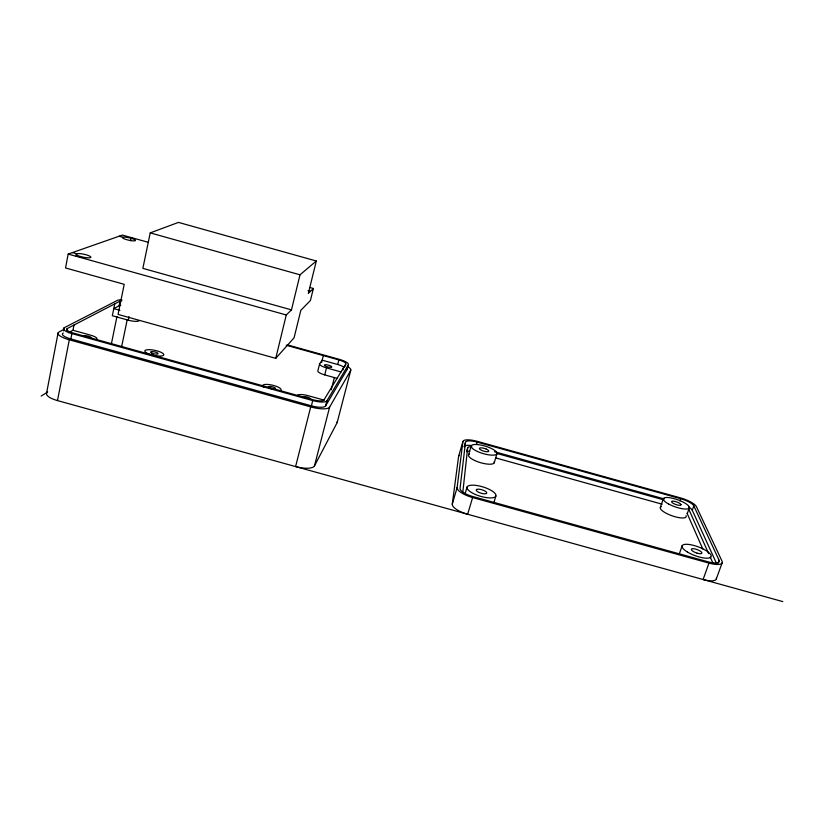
<?xml version="1.0" encoding="UTF-8"?>
<svg xmlns="http://www.w3.org/2000/svg" width="824" height="824" viewBox="0 0 824 824"><rect width="100%" height="100%" fill="white"/><g stroke="black" fill="none" stroke-linecap="round" stroke-linejoin="round"><path stroke-width="1.24" d="M462.697 493.257L467.682 447.803A8.271 2.39 16.5 0 1 471.853 446.824M465.467 442.354L460.049 488.395A13.545 4.388 16.8 0 0 472.698 496.512L708.465 561.916A13.946 4.213 20.6 0 0 719.095 560.269L693.829 505.864A12.195 3.306 19.5 0 0 680.665 498.705L477.23 442.117A11.927 3.409 16.5 0 0 465.467 442.354L464.169 446.824M457.124 487.581L462.892 441.633A14.605 4.171 16.5 0 1 477.292 441.355L680.284 497.83A14.925 4.048 19.5 0 1 696.383 506.575L721.999 561.082A17.077 5.16 20.6 0 1 708.98 563.111L472.616 497.542A16.583 5.366 16.8 0 1 457.124 487.581L452.283 504.113A16.521 5.583 16.8 0 0 467.641 514.258L472.616 497.542M452.283 504.113L458.608 456.372L462.892 441.633M148.31 242.318L122.395 235.077L68.176 254.07L65.539 267.954L124.208 284.321L118.069 314.418L275.752 358.337L294.086 337.799L300.832 310.318L310.411 300.523L313.388 288.482L309.721 287.463M46.577 393.161L58.092 332.886M76.148 256.274L76.622 253.771L72.409 252.587M63.654 330.898L64.272 327.715L117.472 300.358A11.546 2.678 11.9 0 1 121.88 299.843M66.847 330.661L67.259 328.549L120.098 301.09A8.724 2.029 11.9 0 1 121.756 300.719M782.8 601.602L57.495 400.588L69.288 339.797A17.675 4.635 10.8 0 1 59.184 331.887L63.664 329.559M287.38 344.875L339.272 359.336A11.124 2.76 14.4 0 1 348.398 364.723L347.203 369.337L325.583 405.964A12.648 3.605 14 0 1 311.4 405.82L70.843 338.942L71.884 333.586A13.266 3.43 10.9 0 1 64.272 327.715M68.485 332.649L72.975 330.269L73.995 325.047M114.742 303.871L112.332 315.736L128.266 320.176A8.745 2.132 11.8 0 0 139.091 320.886M130.501 240.711L131.006 238.26L132.211 237.817M111.302 344.257L116.946 316.571M119.913 310.339L113.774 308.629L119.15 305.776L120.098 301.09M121.509 347.285L127.184 319.805M128.266 320.176L129.007 316.622M150.226 232.893L142.861 268.367L291.469 309.876L300.008 274.804L316.313 261.002L178.468 222.398L150.226 232.893L300.008 274.804M275.752 358.337L286.268 314.964L291.469 309.876M316.313 261.002L308.341 293.416L313.388 288.482M344.082 367.37A8.395 2.111 14.4 0 0 337.716 364.507L322.174 360.17L319.65 363.744L317.889 370.697A8.446 2.184 14.2 0 0 324.718 374.889L336.903 378.288M321.597 362.457L323.338 355.587M350.756 370.326L329.631 407.087A16.861 4.81 14 0 1 310.71 406.912L295.6 466.58A16.634 5.583 13.6 0 0 314.469 465.91L337.15 422.619L350.756 370.326A14.822 3.729 14.4 0 0 347.975 366.824M311.4 405.82L312.729 400.577A12.659 3.554 14 0 0 326.922 400.773L348.398 364.723M324.718 374.889L326.5 367.895A8.456 2.142 14.3 0 1 319.65 363.744M325.583 405.964L326.922 400.773M331.217 389.803L334.379 377.505M337.716 364.507L338.891 359.923L286.237 345.246M314.469 465.91L329.631 407.087M342.969 369.976L343.567 367.648M345.194 366.299L345.792 364.002A8.405 2.081 14.4 0 0 338.891 359.923M466.693 451.15L467.682 447.803M468.619 454.704L471.246 445.733M476.581 444.332L477.23 442.117M465.189 493.514L467.146 486.881M494.225 462.82L496.913 453.839A13.483 3.873 16.6 0 0 479.074 444.754A13.483 3.873 16.6 0 0 476.2 450.882A13.483 3.873 16.6 0 0 496.913 453.839M493.854 502.722L495.863 496.089A15.1 4.851 16.9 0 0 475.932 485.387A15.1 4.851 16.9 0 0 472.636 493.154A15.1 4.851 16.9 0 0 495.863 496.089M660.343 507.429L663.371 498.602M679.913 500.889L680.665 498.705M702.79 548.99L687.268 513.671L688.802 509.284A8.446 2.317 19.5 0 0 688.565 508.902M716.252 562.854L692.284 510.262L693.829 505.864M679.182 554.264L682.221 545.591M708.98 563.111L703.099 579.519A17.016 5.366 20.9 0 0 716.386 578.087M718.023 563.225L719.095 560.269M716.355 578.829L722.236 562.586M345.792 364.002L323.956 399.949A9.569 2.688 14 0 1 313.233 399.794L73.017 332.978A10.022 2.585 10.9 0 1 67.259 328.549M41.2 396.076L47.689 391.956A17.438 5.377 9.8 0 0 57.495 400.588M122.869 237.25L122.498 237.487A6.674 1.215 12.7 0 0 126.772 239.702L128.441 240.134A6.674 1.215 12.7 0 0 135.342 240.649A6.674 1.215 12.7 0 0 131.191 238.311L129.543 237.889A6.674 1.215 12.7 0 0 122.869 237.25L119.089 236.231M82.73 336.027L83.111 335.801A4.378 1.143 10.9 0 1 88.879 336.336A4.378 1.143 10.9 0 1 90.764 338.242M79.392 257.201L80.968 256.625M68.176 254.07L286.268 314.964M326.5 367.895L341.146 371.974M72.975 330.269L90.609 335.172A9.909 2.596 10.9 0 1 96.46 339.591M324.254 400.165L307.898 395.613A9.486 2.688 13.9 0 0 297.227 395.427M71.884 333.586L312.729 400.577M494.513 451.717L664.288 498.932M496.841 453.447L663.619 499.828M495.512 457.866L662.125 504.195M69.288 339.797L310.71 406.912M308.042 290.645L310.473 291.325M688.802 509.284L708.661 553.604M710.226 557.096L712.842 562.926M337.201 421.466A14.636 4.347 14.1 0 1 337.15 422.619M262.65 385.663A9.517 2.668 13.4 0 1 274.557 385.735A9.517 2.668 13.4 0 1 279.872 390.916M263.752 387.28A9.517 2.668 13.4 0 1 262.887 386.425M271.209 388.66A3.76 1.051 13.4 0 1 268.995 386.477A3.76 1.051 13.4 0 1 275.154 387.95A3.76 1.051 13.4 0 1 272.167 388.887M347.223 368.586A11.114 2.802 14.4 0 1 347.203 369.337M70.843 338.942A13.256 3.471 10.8 0 1 63.252 333.009M458.608 456.372A14.554 4.347 16.5 0 1 459.236 455.373M119.15 305.776A8.714 2.05 11.9 0 1 120.798 305.395M687.031 513.28A8.446 2.348 19.6 0 1 687.268 513.671M466.714 451.707A8.261 2.421 16.5 0 1 469.68 451.202M494.225 461.739A13.452 3.966 16.7 0 1 479.578 462.388A13.452 3.966 16.7 0 1 469.556 453.931M686.083 515.649A13.73 3.852 19.6 0 1 671.745 515.68A13.73 3.852 19.6 0 1 661.198 506.688M464.324 446.402A11.917 3.451 16.5 0 1 471.565 445.599M688.812 507.131A12.175 3.348 19.5 0 1 692.284 510.262M302.717 397.652A4.192 1.184 13.9 0 1 306.188 396.808A4.192 1.184 13.9 0 1 310.566 399.218M680.995 504.607L680.964 504.978A5.006 1.37 19.4 0 1 673.651 503.588A5.006 1.37 19.4 0 1 673.826 501.208A5.006 1.37 19.4 0 1 680.995 504.607M476.612 489.466L476.251 489.837A5.49 1.761 16.9 0 0 482.195 493.494L483.523 493.731A5.49 1.761 16.9 0 0 485.212 491.197A5.49 1.761 16.9 0 0 476.612 489.466M331.639 366.979L331.413 367.174A3.729 0.948 14.3 0 1 327.004 366.701A3.729 0.948 14.3 0 1 324.491 364.981A3.729 0.948 14.3 0 1 328.467 365.156L329.384 365.434A3.729 0.948 14.3 0 1 331.639 366.979M77.096 253.627L76.354 253.854A7.55 1.514 11.9 0 0 79.825 256.295L81.617 256.81A7.55 1.514 11.9 0 0 90.341 257.665A7.55 1.514 11.9 0 0 87.159 255.1L85.387 254.585A7.55 1.514 11.9 0 0 77.096 253.627M697.063 553.141L695.662 552.646A5.634 1.7 20.4 0 1 692.119 548.722A5.634 1.7 20.4 0 1 700.956 551.606L701.595 552.235A5.634 1.7 20.4 0 1 697.063 553.141M486.222 449.07L485.058 448.627A4.903 1.411 16.6 0 0 479.362 448.565L479.578 448.998A4.903 1.411 16.6 0 0 487.108 451.727A4.903 1.411 16.6 0 0 486.222 449.07M148.062 353.651A9.661 2.585 11.8 0 0 163.615 355.185A9.661 2.585 11.8 0 0 151.286 349.788A9.661 2.585 11.8 0 0 148.062 353.651M152.079 353.259A3.811 1.02 11.8 0 0 158.053 353.712A3.811 1.02 11.8 0 0 152.893 351.621A3.811 1.02 11.8 0 0 152.079 353.259M687.535 552.09A15.512 4.676 20.4 0 0 711.091 556.818A15.512 4.676 20.4 0 0 691.264 544.839A15.512 4.676 20.4 0 0 687.535 552.09M668.666 504.031A13.761 3.76 19.4 0 0 689.266 507.883A13.761 3.76 19.4 0 0 670.973 497.933A13.761 3.76 19.4 0 0 668.666 504.031"/></g></svg>
